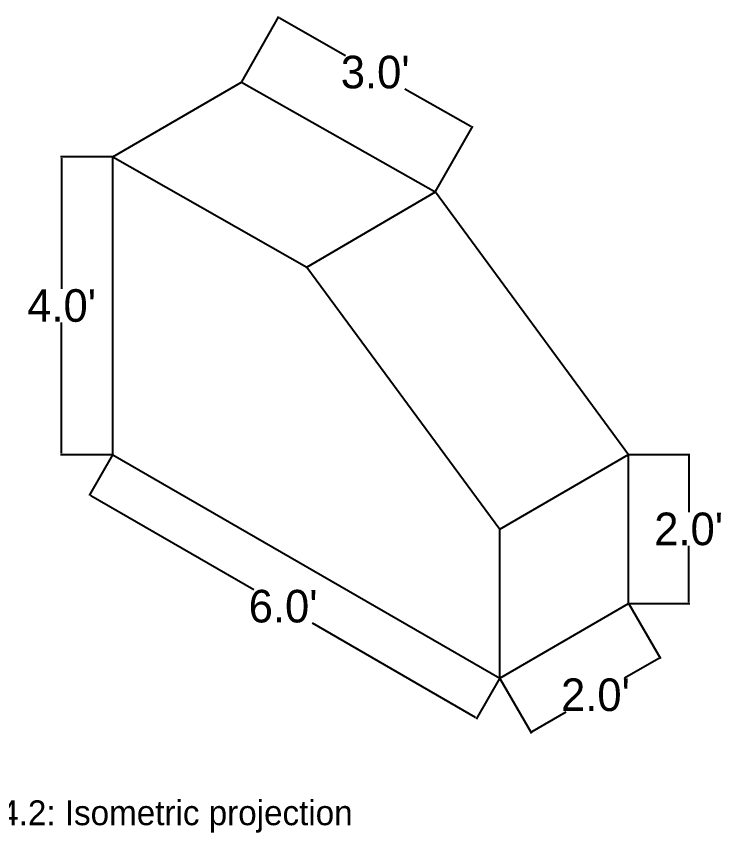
# Model space of a CAD drawing. Header units: inches. Extents: x -57 to 332, y -74 to 80.
# Drawn here: x 2.2 to 116.5, y -51.4 to 80.1 of the extents above; entities that cross this region are included whole.
import ezdxf

# ---------------------------------------------------------------- set-up
doc = ezdxf.new("R2010")
doc.units = ezdxf.units.IN
doc.header["$MEASUREMENT"] = 0
doc.dimstyles.new('FEET', dxfattribs={"dimtxt": 5.25, "dimasz": 0.22, "dimexe": 0.18, "dimexo": 0.0625, "dimgap": 0.09, "dimtad": 0, "dimtih": 1, "dimtoh": 1, "dimdec": 1, "dimlfac": 0.083333, "dimzin": 0, "dimdsep": 46, "dimtxsty": 'Standard', "dimcen": 0.9, "dimadec": 0, "dimazin": 0, "dimtfac": 1, "dimtdec": 1, "dimtofl": 0, "dimtmove": 0, "dimatfit": 3, "dimfxl": 1, "dimtolj": 1, "dimtzin": 0, "dimarcsym": 0})

# ---------------------------------------------------------------- blocks, each defined once
blk = doc.blocks.new('*D13')
at = {"color": 0, "lineweight": -2}
for p, q in [((38.51, 69.6), (44.48, 80.13)), ((44.59, 79.87), (55.22, 73.84)), ((75.44, 62.38), (64.8, 68.41)), ((69.75, 51.9), (75.72, 62.43))]:
    blk.add_line(p, q, dxfattribs=at)
at = {"color": 0}
for points in [[(44.6, 79.9), (44.57, 79.84), (44.39, 79.98)], [(75.46, 62.41), (75.42, 62.35), (75.63, 62.27)]]:
    blk.add_solid(points, dxfattribs=at)
at = {"layer": 'Defpoints', "color": 0}
for p in [(38.48, 69.55), (75.63, 62.27), (69.72, 51.84)]:
    blk.add_point(p, dxfattribs=at)
at = {"color": 0, "insert": (60.01, 71.12), "char_height": 5.25, "attachment_point": 5}
blk.add_mtext("\\A1;3.0'", dxfattribs=at)
blk = doc.blocks.new('*D14')
at = {"color": 0, "lineweight": -2}
for p, q in [((100.91, 9.52), (110.7, 9.52)), ((110.52, 9.3), (110.52, 0.24)), ((110.52, -14.26), (110.52, -5.19)), ((100.91, -14.48), (110.7, -14.48))]:
    blk.add_line(p, q, dxfattribs=at)
at = {"color": 0}
for points in [[(110.48, 9.3), (110.55, 9.3), (110.52, 9.52)], [(110.48, -14.26), (110.55, -14.26), (110.52, -14.48)]]:
    blk.add_solid(points, dxfattribs=at)
at = {"layer": 'Defpoints', "color": 0}
for p in [(100.85, 9.52), (100.85, -14.48), (110.52, -14.48)]:
    blk.add_point(p, dxfattribs=at)
at = {"color": 0, "insert": (110.52, -2.48), "char_height": 5.25, "attachment_point": 5}
blk.add_mtext("\\A1;2.0'", dxfattribs=at)
blk = doc.blocks.new('*D15')
at = {"color": 0, "lineweight": -2}
for p, q in [((17.65, 57.51), (9.3, 57.51)), ((9.48, 57.29), (9.48, 36.23)), ((9.48, 9.73), (9.48, 30.8)), ((17.65, 9.51), (9.3, 9.51))]:
    blk.add_line(p, q, dxfattribs=at)
at = {"color": 0}
for points in [[(9.44, 57.29), (9.51, 57.29), (9.48, 57.51)], [(9.44, 9.73), (9.51, 9.73), (9.48, 9.51)]]:
    blk.add_solid(points, dxfattribs=at)
at = {"layer": 'Defpoints', "color": 0}
for p in [(17.72, 57.51), (9.48, 9.51), (17.72, 9.51)]:
    blk.add_point(p, dxfattribs=at)
at = {"color": 0, "insert": (9.48, 33.51), "char_height": 5.25, "attachment_point": 5}
blk.add_mtext("\\A1;4.0'", dxfattribs=at)
blk = doc.blocks.new('*D16')
at = {"color": 0, "lineweight": -2}
for p, q in [((17.69, 9.46), (13.91, 2.91)), ((14.19, 2.96), (40.47, -12.22)), ((76.16, -32.82), (49.88, -17.65)), ((80.04, -26.54), (76.26, -33.09))]:
    blk.add_line(p, q, dxfattribs=at)
at = {"color": 0}
for points in [[(14.2, 2.99), (14.17, 2.93), (14, 3.07)], [(76.18, -32.79), (76.14, -32.85), (76.35, -32.93)]]:
    blk.add_solid(points, dxfattribs=at)
at = {"layer": 'Defpoints', "color": 0}
for p in [(17.72, 9.51), (80.07, -26.49), (76.35, -32.93)]:
    blk.add_point(p, dxfattribs=at)
at = {"color": 0, "insert": (45.17, -14.93), "char_height": 5.25, "attachment_point": 5}
blk.add_mtext("\\A1;6.0'", dxfattribs=at)
blk = doc.blocks.new('*D17')
at = {"color": 0, "lineweight": -2}
for p, q in [((100.88, -14.53), (105.98, -23.35)), ((105.7, -23.31), (100.2, -26.48)), ((80.1, -26.54), (85.2, -35.36)), ((85.3, -35.09), (90.8, -31.91))]:
    blk.add_line(p, q, dxfattribs=at)
at = {"color": 0}
for points in [[(105.68, -23.27), (105.72, -23.34), (105.89, -23.2)], [(85.28, -35.06), (85.32, -35.12), (85.11, -35.2)]]:
    blk.add_solid(points, dxfattribs=at)
at = {"layer": 'Defpoints', "color": 0}
for p in [(100.85, -14.48), (105.89, -23.2), (80.07, -26.49)]:
    blk.add_point(p, dxfattribs=at)
at = {"color": 0, "insert": (95.5, -29.2), "char_height": 5.25, "attachment_point": 5}
blk.add_mtext("\\A1;2.0'", dxfattribs=at)

msp = doc.modelspace()

# ---------------------------------------------------------------- linework, layer by layer
for p, q in [((17.72, 57.51), (38.48, 69.55)), ((38.48, 69.55), (69.8, 51.79)), ((17.72, 9.51), (17.72, 57.51)), ((17.72, 57.51), (49.01, 39.71)), ((49.01, 39.71), (69.72, 51.84)), ((69.72, 51.84), (100.85, 9.52)), ((49.01, 39.71), (80.07, -2.49)), ((17.72, 9.51), (80.07, -26.49)), ((80.07, -2.49), (100.85, 9.52)), ((100.85, -14.48), (100.85, 9.52)), ((80.07, -26.49), (80.07, -2.49)), ((80.07, -26.49), (100.85, -14.48))]:
    msp.add_line(p, q)

# ---------------------------------------------------------------- texts
at = {"insert": (-17.06, -46.18), "char_height": 4, "width": 116.9, "attachment_point": 1}
msp.add_mtext('Figure 4.2: Isometric projection', dxfattribs=at)

# ---------------------------------------------------------------- dimensions: what is measured, and where the dimension line sits
for p1, p2, distance, picture, middle in [((38.48, 69.55), (69.72, 51.84), 11.99, '*D13', (60.01, 71.12)), ((17.72, 57.51), (17.72, 9.51), -8.24, '*D15', (9.48, 33.51)), ((17.72, 9.51), (80.07, -26.49), -7.44, '*D16', (45.17, -14.93)), ((100.85, 9.52), (100.85, -14.48), 9.67, '*D14', (110.52, -2.48)), ((80.07, -26.49), (100.85, -14.48), -10.07, '*D17', (95.5, -29.2))]:
    dim = msp.add_aligned_dim(p1=p1, p2=p2, distance=distance, dimstyle='FEET', override={"dimpost": "'"})
    dim.commit()
    dim.dimension.update_dxf_attribs({"geometry": picture, "text_midpoint": middle})

doc.saveas('drawing.dxf')
